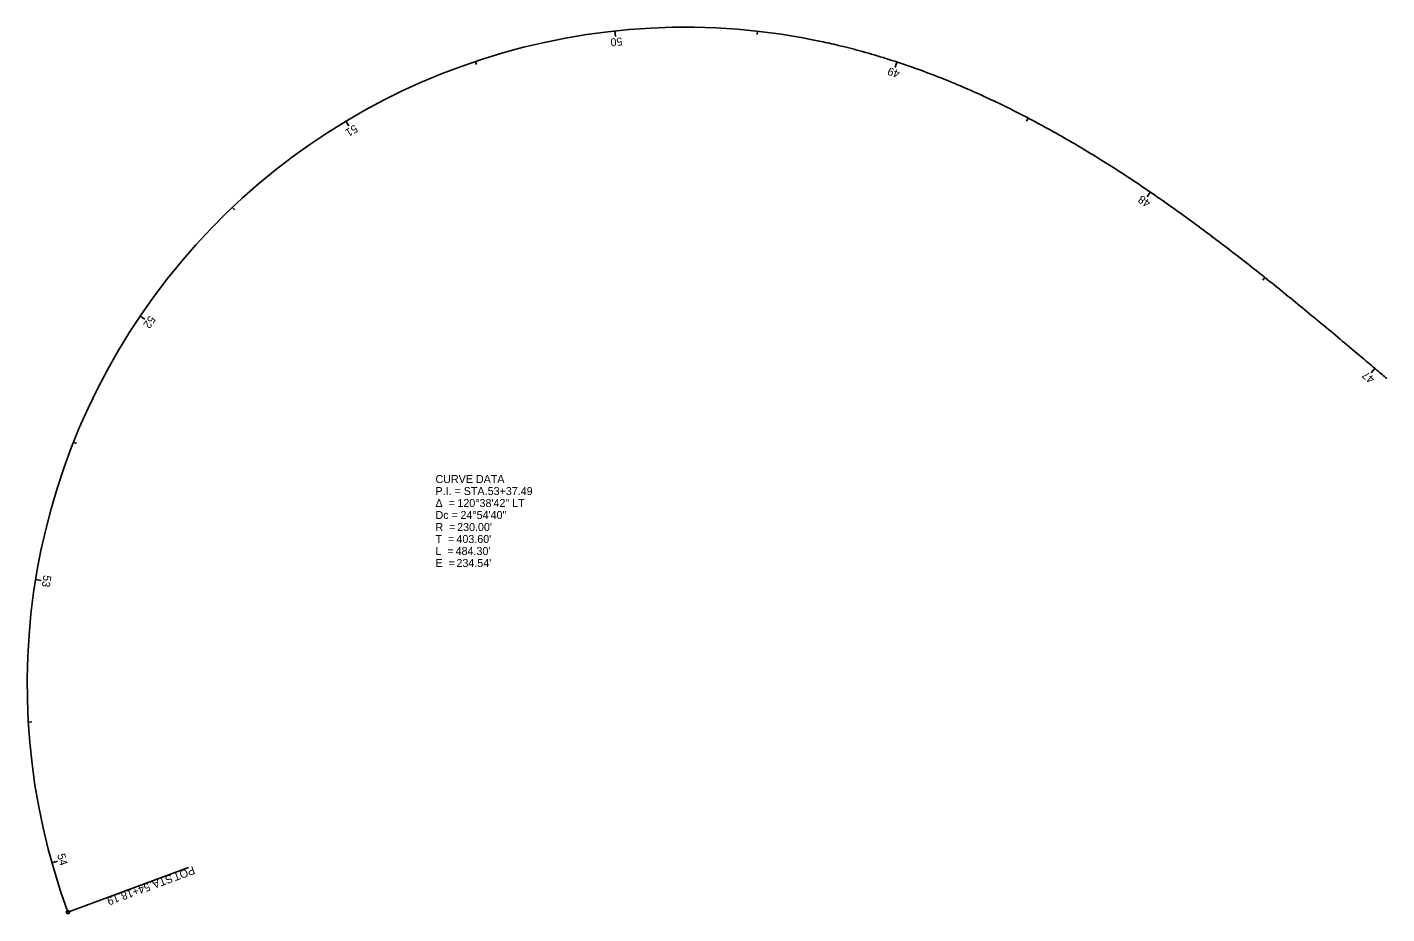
# Model space of a CAD drawing. Extents: x 224354 to 225250, y 542200 to 542702.
# Drawn here: x 224353.8 to 224829.4, y 542391.5 to 542701.8 of the extents above; entities that cross this region are included whole.
import ezdxf

# ---------------------------------------------------------------- set-up
doc = ezdxf.new("R2010")
doc.units = 0
for name, color, linetype in [('Default', 7, 'Continuous'), ('DT_X_Contour_Minor', 7, 'Continuous'), ('DT_X_Island', 7, 'Continuous'), ('DT_X_Triangles', 7, 'Continuous'), ('DT_X_Void', 7, 'Continuous')]:
    doc.layers.add(name, color=color, linetype=linetype)

msp = doc.modelspace()

# ---------------------------------------------------------------- linework, layer by layer
at = {"layer": 'Default'}
msp.add_open_spline([(224625.17, 542698.08), (224626.57, 542697.82), (224629.37, 542697.28), (224634.95, 542696.1), (224641.87, 542694.44), (224650.11, 542692.16), (224658.27, 542689.61), (224666.34, 542686.8), (224674.32, 542683.74), (224682.22, 542680.45), (224690.01, 542676.95), (224697.71, 542673.24), (224705.31, 542669.33), (224712.82, 542665.25), (224720.24, 542660.99), (224727.56, 542656.58), (224734.79, 542652.03), (224741.94, 542647.34), (224749, 542642.53), (224755.99, 542637.61), (224762.91, 542632.59), (224769.75, 542627.47), (224776.54, 542622.27), (224783.27, 542617.01), (224789.95, 542611.68), (224796.59, 542606.29), (224803.19, 542600.87), (224809.76, 542595.4), (224816.32, 542589.91), (224821.76, 542585.33), (224826.12, 542581.65), (224828.29, 542579.81), (224829.38, 542578.89)], degree=3, dxfattribs=at)
at = {"layer": 'DT_X_Contour_Minor'}
for p, q in [((224559.34, 542700.53), (224559.55, 542698.55)), ((224609.24, 542700.42), (224609.1, 542699.23)), ((224510.58, 542689.88), (224510.97, 542688.75)), ((224657.97, 542689.66), (224657.35, 542687.76)), ((224465.28, 542668.97), (224466.31, 542667.26)), ((224703.9, 542670.04), (224703.35, 542668.97)), ((224746.64, 542644.14), (224745.51, 542642.49)), ((224425.55, 542638.78), (224426.37, 542637.91)), ((224786.71, 542614.26), (224785.96, 542613.32)), ((224393.26, 542600.72), (224394.92, 542599.6)), ((224825.24, 542582.39), (224823.95, 542580.86)), ((224369.95, 542556.6), (224371.06, 542556.16)), ((224356.7, 542508.49), (224358.67, 542508.18)), ((224354.13, 542458.66), (224355.33, 542458.73)), ((224362.38, 542409.44), (224364.31, 542409.99))]:
    msp.add_line(p, q, dxfattribs=at)
at = {"layer": 'DT_X_Triangles'}
msp.add_arc((224583.76, 542471.83), 230, 79.6262, 200.2711, dxfattribs=at)
msp.add_open_spline([(224829.38, 542578.89), (224828.29, 542579.81), (224826.12, 542581.65), (224821.76, 542585.33), (224816.32, 542589.91), (224809.76, 542595.4), (224803.19, 542600.87), (224796.59, 542606.29), (224789.95, 542611.68), (224783.27, 542617.01), (224776.54, 542622.27), (224769.75, 542627.47), (224762.91, 542632.59), (224755.99, 542637.61), (224749, 542642.53), (224741.94, 542647.34), (224734.79, 542652.03), (224727.56, 542656.58), (224720.24, 542660.99), (224712.82, 542665.25), (224705.31, 542669.33), (224697.71, 542673.24), (224690.01, 542676.95), (224682.22, 542680.45), (224674.32, 542683.74), (224666.34, 542686.8), (224658.27, 542689.61), (224650.11, 542692.16), (224641.87, 542694.44), (224634.95, 542696.1), (224629.37, 542697.28), (224626.57, 542697.82), (224625.17, 542698.08)], degree=3, dxfattribs=at)
at = {"layer": 'DT_X_Void'}
msp.add_line((224368, 542392.15), (224410.21, 542407.74), dxfattribs=at)
msp.add_circle((224368, 542392.15), 0.6, dxfattribs=at)

# ---------------------------------------------------------------- texts
at = {"layer": 'DT_X_Contour_Minor'}
for s, rotation, p in [('50', 186.0949, (224561.82, 542698.29)), ('49', 161.7815, (224659.28, 542686.59)), ('51', 211.0061, (224468.31, 542667.88)), ('48', 145.6029, (224747.05, 542640.82)), ('52', 235.9173, (224396.55, 542601.11)), ('47', 139.8337, (224825.39, 542579)), ('53', 260.8285, (224359.51, 542510.22)), ('54', 285.7398, (224364.2, 542412.2))]:
    msp.add_text(s, height=2.8, rotation=rotation, dxfattribs=at).set_placement(p)
at = {"layer": 'DT_X_Island'}
for s, p in [('CURVE DATA', (224496.59, 542542.31)), ('P.I. = STA. ', (224496.59, 542538.11)), ('53+37.49', (224514.85, 542538.11)), ('Δ  = ', (224496.59, 542533.91)), ('120°38\'42" LT', (224504.26, 542533.91)), ('Dc = ', (224496.59, 542529.71)), ('24°54\'40"', (224505.33, 542529.71)), ('R  = ', (224496.59, 542525.51)), ("230.00'", (224504.17, 542525.51)), ('T  = ', (224496.59, 542521.31)), ('L  = ', (224496.59, 542517.11)), ("484.30'", (224503.63, 542517.11)), ("403.60'", (224503.92, 542521.31)), ('E  = ', (224496.59, 542512.91)), ("234.54'", (224503.93, 542512.91))]:
    msp.add_text(s, height=2.8, dxfattribs=at).set_placement(p)
at = {"layer": 'DT_X_Void'}
for s, p in [('POT', (224411.78, 542408.27)), ('54+18.19', (224396.16, 542402.5)), (' STA. ', (224405.03, 542405.78))]:
    msp.add_text(s, height=2.8, rotation=200.2711, dxfattribs=at).set_placement(p)

doc.saveas('drawing.dxf')
